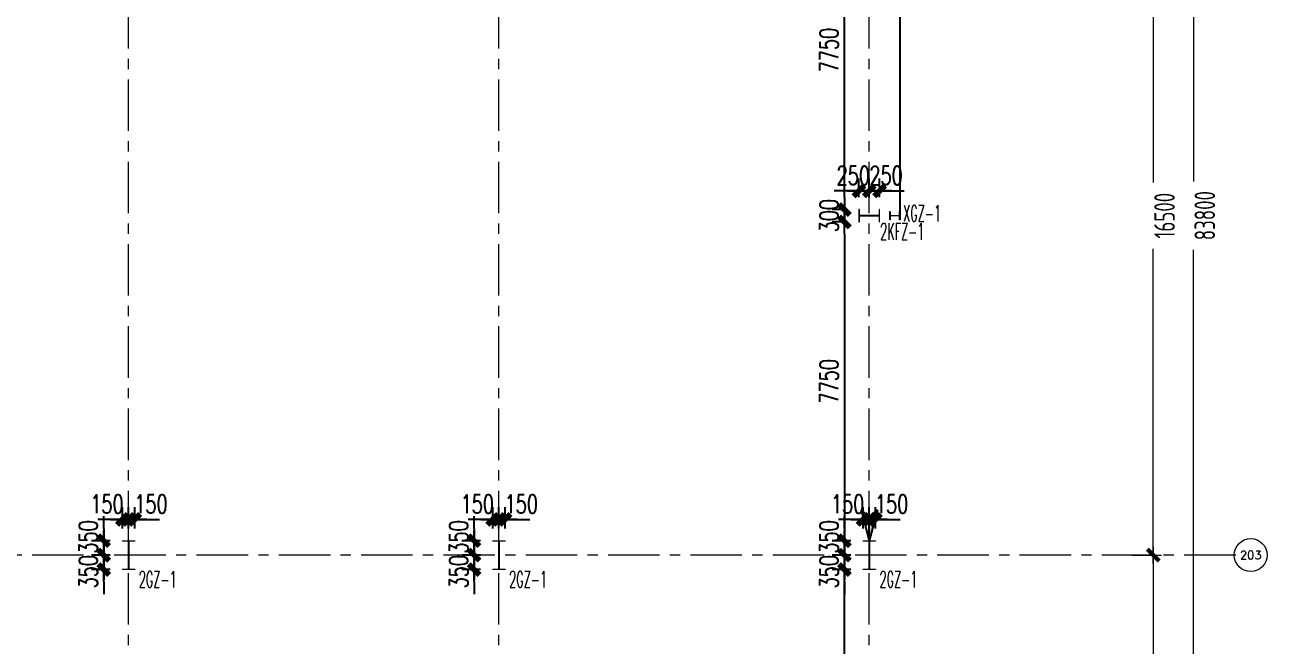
# Model space of a CAD drawing. Extents: x -1201378 to 2367219, y -619313 to 244905.
# Drawn here: x 195722 to 225911, y -33310 to -18210 of the extents above; entities that cross this region are included whole.
import ezdxf
from ezdxf.enums import TextEntityAlignment as Align

# ---------------------------------------------------------------- set-up
doc = ezdxf.new("R2010")
doc.units = 0
doc.header["$LTSCALE"] = 1000
doc.linetypes.add('CENTER', pattern=[2, 1.25, -0.25, 0.25, -0.25])
doc.linetypes.add('HIDDEN', pattern=[0.375, 0.25, -0.125])
doc.layers.get('0').update_dxf_attribs({"linetype": 'CONTINUOUS'})
doc.layers.get('Defpoints').update_dxf_attribs({"linetype": 'CONTINUOUS'})
for name, color, linetype, lineweight in [('S-axis', 111, 'CONTINUOUS', 0), ('S-col', 2, 'CONTINUOUS', 0), ('S-dote', 5, 'CENTER', 0)]:
    doc.layers.add(name, color=color, linetype=linetype, lineweight=lineweight)
for name, color, linetype in [('S-CJGC', 5, 'CONTINUOUS'), ('S-DIMZ', 115, 'CONTINUOUS'), ('S-SGJ', 21, 'CONTINUOUS'), ('S-SHAPE2', 165, 'HIDDEN')]:
    doc.layers.add(name, color=color, linetype=linetype)
doc.styles.add('_TCH_AXIS', font='COMPLEX', dxfattribs={"bigfont": 'GBCBIG'})
doc.styles.add('SS1', font='tj-romans1.shx', dxfattribs={"width": 0.7, "bigfont": 'tj-hztxt1.shx'})
doc.styles.add('TSSD_Dimension', font='tssdeng.shx', dxfattribs={"width": 0.7, "bigfont": 'hztxt.shx'})
doc.dimstyles.new('S-150-ARCHI', dxfattribs={"dimscale": 150, "dimtxt": 3, "dimasz": 2, "dimexe": 2, "dimexo": 2, "dimgap": 1, "dimtad": 1, "dimdec": 0, "dimzin": 0, "dimdsep": 46, "dimtxsty": 'SS1', "dimblk1": 'TT', "dimblk2": 'TT', "dimsah": 1, "dimcen": 1, "dimclrd": 256, "dimclre": 256, "dimclrt": 256, "dimadec": 0, "dimazin": 0, "dimtfac": 1, "dimtdec": 0, "dimtix": 1, "dimtmove": 2, "dimatfit": 0, "dimldrblk": 'TT', "dimfxl": 2, "dimtolj": 1, "dimtzin": 0, "dimarcsym": 0})
doc.dimstyles.new('TSSD_200_200', dxfattribs={"dimtxt": 500, "dimasz": 200, "dimexe": 200, "dimexo": 500, "dimgap": 200, "dimtad": 1, "dimdec": 0, "dimzin": 0, "dimdsep": 46, "dimtxsty": 'TSSD_Dimension', "dimblk": 'ARCHTICK', "dimcen": 0, "dimdle": 200, "dimclrt": 7, "dimadec": 0, "dimazin": 0, "dimtfac": 1, "dimtdec": 0, "dimtix": 1, "dimtmove": 2, "dimatfit": 3, "dimfxl": 1, "dimtolj": 1, "dimtzin": 0, "dimarcsym": 0})

# ---------------------------------------------------------------- blocks, each defined once
blk = doc.blocks.new('_ArchTick')
at = {"color": 0, "linetype": 'ByBlock', "const_width": 0.5}
blk.add_lwpolyline([(-0.71, -0.71), (0.71, 0.71)], dxfattribs=at)
blk = doc.blocks.new('*D88')
at = {"layer": 'Defpoints', "color": 0, "transparency": 16777216}
for p in [(-77874, -214598), (-77874, -231098), (-76858, -231098)]:
    blk.add_point(p, dxfattribs=at)
at = {"layer": 'S-axis', "color": 0, "lineweight": -2, "transparency": 16777216}
for p, q in [((-77374, -214598), (-76658, -214598)), ((-76858, -214398), (-76858, -222042)), ((-76858, -231298), (-76858, -223654)), ((-77374, -231098), (-76658, -231098))]:
    blk.add_line(p, q, dxfattribs=at)
at = {"layer": 'S-axis', "color": 0, "lineweight": -2, "transparency": 16777216, "xscale": 200, "yscale": 200, "zscale": 200}
for p, rotation in [((-76858, -214598), 90), ((-76858, -231098), 270)]:
    blk.add_blockref('_ArchTick', p, dxfattribs=dict(at, rotation=rotation))
at = {"layer": 'S-axis', "color": 7, "transparency": 16777216, "insert": (-76583, -222848), "char_height": 500, "attachment_point": 5, "rotation": 90, "style": 'TSSD_Dimension'}
blk.add_mtext('\\A1;16500', dxfattribs=at)
blk = doc.blocks.new('*D89')
at = {"layer": 'Defpoints', "color": 0, "transparency": 16777216}
for p in [(-77874, -231098), (-77874, -247598), (-76858, -247598)]:
    blk.add_point(p, dxfattribs=at)
at = {"layer": 'S-axis', "color": 0, "lineweight": -2, "transparency": 16777216}
for p, q in [((-76858, -230898), (-76858, -238542)), ((-77374, -231098), (-76658, -231098)), ((-76858, -247798), (-76858, -240154)), ((-77374, -247598), (-76658, -247598))]:
    blk.add_line(p, q, dxfattribs=at)
at = {"layer": 'S-axis', "color": 0, "lineweight": -2, "transparency": 16777216, "xscale": 200, "yscale": 200, "zscale": 200}
for p, rotation in [((-76858, -231098), 90), ((-76858, -247598), 270)]:
    blk.add_blockref('_ArchTick', p, dxfattribs=dict(at, rotation=rotation))
at = {"layer": 'S-axis', "color": 7, "transparency": 16777216, "insert": (-76583, -239348), "char_height": 500, "attachment_point": 5, "rotation": 90, "style": 'TSSD_Dimension'}
blk.add_mtext('\\A1;16500', dxfattribs=at)
blk = doc.blocks.new('*D113')
at = {"layer": 'Defpoints', "color": 0, "transparency": 16777216}
for p in [(-77774, -180948), (-77774, -264748), (-75879, -264748)]:
    blk.add_point(p, dxfattribs=at)
at = {"layer": 'S-axis', "color": 0, "lineweight": -2, "transparency": 16777216}
for p, q in [((-75879, -180748), (-75879, -222015)), ((-77274, -180948), (-75679, -180948)), ((-75879, -264948), (-75879, -223681)), ((-77274, -264748), (-75679, -264748))]:
    blk.add_line(p, q, dxfattribs=at)
at = {"layer": 'S-axis', "color": 0, "lineweight": -2, "transparency": 16777216, "xscale": 200, "yscale": 200, "zscale": 200}
for p, rotation in [((-75879, -180948), 90), ((-75879, -264748), 270)]:
    blk.add_blockref('_ArchTick', p, dxfattribs=dict(at, rotation=rotation))
at = {"layer": 'S-axis', "color": 7, "transparency": 16777216, "insert": (-75604, -222848), "char_height": 500, "attachment_point": 5, "rotation": 90, "style": 'TSSD_Dimension'}
blk.add_mtext('\\A1;83800', dxfattribs=at)
blk = doc.blocks.new('nt66')
at = {"layer": 'S-col'}
blk.add_lwpolyline([(-195790, 766820), (-195490, 766820), (-195490, 766808), (-195636, 766808), (-195636, 766132), (-195490, 766132), (-195490, 766120), (-195790, 766120), (-195790, 766132), (-195644, 766132), (-195644, 766808), (-195790, 766808)], close=True, dxfattribs=at)
blk = doc.blocks.new('33333')
for p in [(48786, -93400), (57786, -93400), (66786, -93400)]:
    blk.add_blockref('nt66', p)
blk = doc.blocks.new('TT')
blk.add_line((-0.97, 0), (0.97, 0))
at = {"const_width": 0.45}
blk.add_lwpolyline([(-0.44, -0.44), (0.44, 0.44)], dxfattribs=at)
blk = doc.blocks.new('*D4473')
at = {"layer": 'Defpoints', "color": 0, "transparency": 16777216}
for p in [(198242, -30230), (198242, -30748), (198392, -30748)]:
    blk.add_point(p, dxfattribs=at)
at = {"layer": 'S-DIMZ', "lineweight": -2, "transparency": 16777216}
for p, q in [((198242, -30448), (198242, -29930)), ((198392, -30448), (198392, -29930)), ((197942, -30230), (197642, -30230)), ((198392, -30230), (198242, -30230)), ((198692, -30230), (198992, -30230))]:
    blk.add_line(p, q, dxfattribs=at)
at = {"layer": 'S-DIMZ', "lineweight": -2, "transparency": 16777216, "xscale": 300, "yscale": 300, "zscale": 300}
blk.add_blockref('TT', (198242, -30230), dxfattribs=at)
at = {"layer": 'S-DIMZ', "lineweight": -2, "transparency": 16777216, "xscale": 300, "yscale": 300, "zscale": 300, "rotation": 180}
blk.add_blockref('TT', (198392, -30230), dxfattribs=at)
at = {"layer": 'S-DIMZ', "transparency": 16777216, "insert": (198785, -29855), "char_height": 450, "attachment_point": 5, "style": 'SS1'}
blk.add_mtext('\\A1;150', dxfattribs=at)
blk = doc.blocks.new('*D4474')
at = {"layer": 'Defpoints', "color": 0, "transparency": 16777216}
for p in [(198092, -30230), (198092, -30748), (198242, -30748)]:
    blk.add_point(p, dxfattribs=at)
at = {"layer": 'S-DIMZ', "lineweight": -2, "transparency": 16777216}
for p, q in [((198092, -30448), (198092, -29930)), ((198242, -30448), (198242, -29930)), ((197792, -30230), (197492, -30230)), ((198242, -30230), (198092, -30230)), ((198542, -30230), (198842, -30230))]:
    blk.add_line(p, q, dxfattribs=at)
at = {"layer": 'S-DIMZ', "lineweight": -2, "transparency": 16777216, "xscale": 300, "yscale": 300, "zscale": 300}
blk.add_blockref('TT', (198092, -30230), dxfattribs=at)
at = {"layer": 'S-DIMZ', "lineweight": -2, "transparency": 16777216, "xscale": 300, "yscale": 300, "zscale": 300, "rotation": 180}
blk.add_blockref('TT', (198242, -30230), dxfattribs=at)
at = {"layer": 'S-DIMZ', "transparency": 16777216, "insert": (197716, -29855), "char_height": 450, "attachment_point": 5, "style": 'SS1'}
blk.add_mtext('\\A1;150', dxfattribs=at)
blk = doc.blocks.new('*D4475')
at = {"layer": 'Defpoints', "color": 0, "transparency": 16777216}
for p in [(198092, -30748), (197638, -31098), (198092, -31098)]:
    blk.add_point(p, dxfattribs=at)
at = {"layer": 'S-DIMZ', "lineweight": -2, "transparency": 16777216}
for p, q in [((197638, -30448), (197638, -30148)), ((197792, -30748), (197338, -30748)), ((197638, -30748), (197638, -31098)), ((197792, -31098), (197338, -31098)), ((197638, -31398), (197638, -31698))]:
    blk.add_line(p, q, dxfattribs=at)
at = {"layer": 'S-DIMZ', "lineweight": -2, "transparency": 16777216, "xscale": 300, "yscale": 300, "zscale": 300}
for p, rotation in [((197638, -30748), 270), ((197638, -31098), 90)]:
    blk.add_blockref('TT', p, dxfattribs=dict(at, rotation=rotation))
at = {"layer": 'S-DIMZ', "transparency": 16777216, "insert": (197263, -30655), "char_height": 450, "attachment_point": 5, "rotation": 90, "style": 'SS1'}
blk.add_mtext('\\A1;350', dxfattribs=at)
blk = doc.blocks.new('*D4476')
at = {"layer": 'Defpoints', "color": 0, "transparency": 16777216}
for p in [(198092, -31098), (197638, -31448), (198092, -31448)]:
    blk.add_point(p, dxfattribs=at)
at = {"layer": 'S-DIMZ', "lineweight": -2, "transparency": 16777216}
for p, q in [((197638, -30798), (197638, -30498)), ((197792, -31098), (197338, -31098)), ((197638, -31098), (197638, -31448)), ((197792, -31448), (197338, -31448)), ((197638, -31748), (197638, -32048))]:
    blk.add_line(p, q, dxfattribs=at)
at = {"layer": 'S-DIMZ', "lineweight": -2, "transparency": 16777216, "xscale": 300, "yscale": 300, "zscale": 300}
for p, rotation in [((197638, -31098), 270), ((197638, -31448), 90)]:
    blk.add_blockref('TT', p, dxfattribs=dict(at, rotation=rotation))
at = {"layer": 'S-DIMZ', "transparency": 16777216, "insert": (197263, -31502), "char_height": 450, "attachment_point": 5, "rotation": 90, "style": 'SS1'}
blk.add_mtext('\\A1;350', dxfattribs=at)
blk = doc.blocks.new('*D4477')
at = {"layer": 'Defpoints', "color": 0, "transparency": 16777216}
for p in [(207242, -30230), (207242, -30748), (207392, -30748)]:
    blk.add_point(p, dxfattribs=at)
at = {"layer": 'S-DIMZ', "lineweight": -2, "transparency": 16777216}
for p, q in [((207242, -30448), (207242, -29930)), ((207392, -30448), (207392, -29930)), ((206942, -30230), (206642, -30230)), ((207392, -30230), (207242, -30230)), ((207692, -30230), (207992, -30230))]:
    blk.add_line(p, q, dxfattribs=at)
at = {"layer": 'S-DIMZ', "lineweight": -2, "transparency": 16777216, "xscale": 300, "yscale": 300, "zscale": 300}
blk.add_blockref('TT', (207242, -30230), dxfattribs=at)
at = {"layer": 'S-DIMZ', "lineweight": -2, "transparency": 16777216, "xscale": 300, "yscale": 300, "zscale": 300, "rotation": 180}
blk.add_blockref('TT', (207392, -30230), dxfattribs=at)
at = {"layer": 'S-DIMZ', "transparency": 16777216, "insert": (207785, -29855), "char_height": 450, "attachment_point": 5, "style": 'SS1'}
blk.add_mtext('\\A1;150', dxfattribs=at)
blk = doc.blocks.new('*D4478')
at = {"layer": 'Defpoints', "color": 0, "transparency": 16777216}
for p in [(207092, -30230), (207092, -30748), (207242, -30748)]:
    blk.add_point(p, dxfattribs=at)
at = {"layer": 'S-DIMZ', "lineweight": -2, "transparency": 16777216}
for p, q in [((207092, -30448), (207092, -29930)), ((207242, -30448), (207242, -29930)), ((206792, -30230), (206492, -30230)), ((207242, -30230), (207092, -30230)), ((207542, -30230), (207842, -30230))]:
    blk.add_line(p, q, dxfattribs=at)
at = {"layer": 'S-DIMZ', "lineweight": -2, "transparency": 16777216, "xscale": 300, "yscale": 300, "zscale": 300}
blk.add_blockref('TT', (207092, -30230), dxfattribs=at)
at = {"layer": 'S-DIMZ', "lineweight": -2, "transparency": 16777216, "xscale": 300, "yscale": 300, "zscale": 300, "rotation": 180}
blk.add_blockref('TT', (207242, -30230), dxfattribs=at)
at = {"layer": 'S-DIMZ', "transparency": 16777216, "insert": (206716, -29855), "char_height": 450, "attachment_point": 5, "style": 'SS1'}
blk.add_mtext('\\A1;150', dxfattribs=at)
blk = doc.blocks.new('*D4479')
at = {"layer": 'Defpoints', "color": 0, "transparency": 16777216}
for p in [(207092, -30748), (206638, -31098), (207092, -31098)]:
    blk.add_point(p, dxfattribs=at)
at = {"layer": 'S-DIMZ', "lineweight": -2, "transparency": 16777216}
for p, q in [((206638, -30448), (206638, -30148)), ((206792, -30748), (206338, -30748)), ((206638, -30748), (206638, -31098)), ((206792, -31098), (206338, -31098)), ((206638, -31398), (206638, -31698))]:
    blk.add_line(p, q, dxfattribs=at)
at = {"layer": 'S-DIMZ', "lineweight": -2, "transparency": 16777216, "xscale": 300, "yscale": 300, "zscale": 300}
for p, rotation in [((206638, -30748), 270), ((206638, -31098), 90)]:
    blk.add_blockref('TT', p, dxfattribs=dict(at, rotation=rotation))
at = {"layer": 'S-DIMZ', "transparency": 16777216, "insert": (206263, -30655), "char_height": 450, "attachment_point": 5, "rotation": 90, "style": 'SS1'}
blk.add_mtext('\\A1;350', dxfattribs=at)
blk = doc.blocks.new('*D4480')
at = {"layer": 'Defpoints', "color": 0, "transparency": 16777216}
for p in [(207092, -31098), (206638, -31448), (207092, -31448)]:
    blk.add_point(p, dxfattribs=at)
at = {"layer": 'S-DIMZ', "lineweight": -2, "transparency": 16777216}
for p, q in [((206638, -30798), (206638, -30498)), ((206792, -31098), (206338, -31098)), ((206638, -31098), (206638, -31448)), ((206792, -31448), (206338, -31448)), ((206638, -31748), (206638, -32048))]:
    blk.add_line(p, q, dxfattribs=at)
at = {"layer": 'S-DIMZ', "lineweight": -2, "transparency": 16777216, "xscale": 300, "yscale": 300, "zscale": 300}
for p, rotation in [((206638, -31098), 270), ((206638, -31448), 90)]:
    blk.add_blockref('TT', p, dxfattribs=dict(at, rotation=rotation))
at = {"layer": 'S-DIMZ', "transparency": 16777216, "insert": (206263, -31502), "char_height": 450, "attachment_point": 5, "rotation": 90, "style": 'SS1'}
blk.add_mtext('\\A1;350', dxfattribs=at)
blk = doc.blocks.new('*D4481')
at = {"layer": 'Defpoints', "color": 0, "transparency": 16777216}
for p in [(216242, -30230), (216242, -30748), (216392, -30748)]:
    blk.add_point(p, dxfattribs=at)
at = {"layer": 'S-DIMZ', "lineweight": -2, "transparency": 16777216}
for p, q in [((216242, -30448), (216242, -29930)), ((216392, -30448), (216392, -29930)), ((215942, -30230), (215642, -30230)), ((216392, -30230), (216242, -30230)), ((216692, -30230), (216992, -30230))]:
    blk.add_line(p, q, dxfattribs=at)
at = {"layer": 'S-DIMZ', "lineweight": -2, "transparency": 16777216, "xscale": 300, "yscale": 300, "zscale": 300}
blk.add_blockref('TT', (216242, -30230), dxfattribs=at)
at = {"layer": 'S-DIMZ', "lineweight": -2, "transparency": 16777216, "xscale": 300, "yscale": 300, "zscale": 300, "rotation": 180}
blk.add_blockref('TT', (216392, -30230), dxfattribs=at)
at = {"layer": 'S-DIMZ', "transparency": 16777216, "insert": (216785, -29855), "char_height": 450, "attachment_point": 5, "style": 'SS1'}
blk.add_mtext('\\A1;150', dxfattribs=at)
blk = doc.blocks.new('*D4482')
at = {"layer": 'Defpoints', "color": 0, "transparency": 16777216}
for p in [(216092, -30230), (216092, -30748), (216242, -30748)]:
    blk.add_point(p, dxfattribs=at)
at = {"layer": 'S-DIMZ', "lineweight": -2, "transparency": 16777216}
for p, q in [((216092, -30448), (216092, -29930)), ((216242, -30448), (216242, -29930)), ((215792, -30230), (215492, -30230)), ((216242, -30230), (216092, -30230)), ((216542, -30230), (216842, -30230))]:
    blk.add_line(p, q, dxfattribs=at)
at = {"layer": 'S-DIMZ', "lineweight": -2, "transparency": 16777216, "xscale": 300, "yscale": 300, "zscale": 300}
blk.add_blockref('TT', (216092, -30230), dxfattribs=at)
at = {"layer": 'S-DIMZ', "lineweight": -2, "transparency": 16777216, "xscale": 300, "yscale": 300, "zscale": 300, "rotation": 180}
blk.add_blockref('TT', (216242, -30230), dxfattribs=at)
at = {"layer": 'S-DIMZ', "transparency": 16777216, "insert": (215716, -29855), "char_height": 450, "attachment_point": 5, "style": 'SS1'}
blk.add_mtext('\\A1;150', dxfattribs=at)
blk = doc.blocks.new('*D4483')
at = {"layer": 'Defpoints', "color": 0, "transparency": 16777216}
for p in [(216092, -30748), (215638, -31098), (216092, -31098)]:
    blk.add_point(p, dxfattribs=at)
at = {"layer": 'S-DIMZ', "lineweight": -2, "transparency": 16777216}
for p, q in [((215638, -30448), (215638, -30148)), ((215792, -30748), (215338, -30748)), ((215638, -30748), (215638, -31098)), ((215792, -31098), (215338, -31098)), ((215638, -31398), (215638, -31698))]:
    blk.add_line(p, q, dxfattribs=at)
at = {"layer": 'S-DIMZ', "lineweight": -2, "transparency": 16777216, "xscale": 300, "yscale": 300, "zscale": 300}
for p, rotation in [((215638, -30748), 270), ((215638, -31098), 90)]:
    blk.add_blockref('TT', p, dxfattribs=dict(at, rotation=rotation))
at = {"layer": 'S-DIMZ', "transparency": 16777216, "insert": (215263, -30655), "char_height": 450, "attachment_point": 5, "rotation": 90, "style": 'SS1'}
blk.add_mtext('\\A1;350', dxfattribs=at)
blk = doc.blocks.new('*D4484')
at = {"layer": 'Defpoints', "color": 0, "transparency": 16777216}
for p in [(216092, -31098), (215638, -31448), (216092, -31448)]:
    blk.add_point(p, dxfattribs=at)
at = {"layer": 'S-DIMZ', "lineweight": -2, "transparency": 16777216}
for p, q in [((215638, -30798), (215638, -30498)), ((215792, -31098), (215338, -31098)), ((215638, -31098), (215638, -31448)), ((215792, -31448), (215338, -31448)), ((215638, -31748), (215638, -32048))]:
    blk.add_line(p, q, dxfattribs=at)
at = {"layer": 'S-DIMZ', "lineweight": -2, "transparency": 16777216, "xscale": 300, "yscale": 300, "zscale": 300}
for p, rotation in [((215638, -31098), 270), ((215638, -31448), 90)]:
    blk.add_blockref('TT', p, dxfattribs=dict(at, rotation=rotation))
at = {"layer": 'S-DIMZ', "transparency": 16777216, "insert": (215263, -31502), "char_height": 450, "attachment_point": 5, "rotation": 90, "style": 'SS1'}
blk.add_mtext('\\A1;350', dxfattribs=at)
blk = doc.blocks.new('*D4749')
at = {"layer": 'Defpoints', "color": 0, "transparency": 16777216}
for p in [(215638, -31448), (216092, -31448), (215992, -39198)]:
    blk.add_point(p, dxfattribs=at)
at = {"layer": 'S-DIMZ', "lineweight": -2, "transparency": 16777216}
for p, q in [((215792, -31448), (215338, -31448)), ((215638, -38898), (215638, -31748)), ((215692, -39198), (215338, -39198))]:
    blk.add_line(p, q, dxfattribs=at)
at = {"layer": 'S-DIMZ', "lineweight": -2, "transparency": 16777216, "xscale": 300, "yscale": 300, "zscale": 300}
for p, rotation in [((215638, -31448), 90), ((215638, -39198), 270)]:
    blk.add_blockref('TT', p, dxfattribs=dict(at, rotation=rotation))
at = {"layer": 'S-DIMZ', "transparency": 16777216, "insert": (215263, -35323), "char_height": 450, "attachment_point": 5, "rotation": 90, "style": 'SS1'}
blk.add_mtext('\\A1;7750', dxfattribs=at)
blk = doc.blocks.new('*D4750')
at = {"layer": 'Defpoints', "color": 0, "transparency": 16777216}
for p in [(216242, -22245), (215992, -22698), (216242, -22698)]:
    blk.add_point(p, dxfattribs=at)
at = {"layer": 'S-DIMZ', "lineweight": -2, "transparency": 16777216}
for p, q in [((215992, -22398), (215992, -21945)), ((216242, -22398), (216242, -21945)), ((215692, -22245), (215392, -22245)), ((215992, -22245), (216242, -22245)), ((216542, -22245), (216842, -22245))]:
    blk.add_line(p, q, dxfattribs=at)
at = {"layer": 'S-DIMZ', "lineweight": -2, "transparency": 16777216, "xscale": 300, "yscale": 300, "zscale": 300}
blk.add_blockref('TT', (215992, -22245), dxfattribs=at)
at = {"layer": 'S-DIMZ', "lineweight": -2, "transparency": 16777216, "xscale": 300, "yscale": 300, "zscale": 300, "rotation": 180}
blk.add_blockref('TT', (216242, -22245), dxfattribs=at)
at = {"layer": 'S-DIMZ', "transparency": 16777216, "insert": (215853, -21870), "char_height": 450, "attachment_point": 5, "style": 'SS1'}
blk.add_mtext('\\A1;250', dxfattribs=at)
blk = doc.blocks.new('*D4751')
at = {"layer": 'Defpoints', "color": 0, "transparency": 16777216}
for p in [(216492, -22245), (216242, -22698), (216492, -22698)]:
    blk.add_point(p, dxfattribs=at)
at = {"layer": 'S-DIMZ', "lineweight": -2, "transparency": 16777216}
for p, q in [((216242, -22398), (216242, -21945)), ((216492, -22398), (216492, -21945)), ((215942, -22245), (215642, -22245)), ((216242, -22245), (216492, -22245)), ((216792, -22245), (217092, -22245))]:
    blk.add_line(p, q, dxfattribs=at)
at = {"layer": 'S-DIMZ', "lineweight": -2, "transparency": 16777216, "xscale": 300, "yscale": 300, "zscale": 300}
blk.add_blockref('TT', (216242, -22245), dxfattribs=at)
at = {"layer": 'S-DIMZ', "lineweight": -2, "transparency": 16777216, "xscale": 300, "yscale": 300, "zscale": 300, "rotation": 180}
blk.add_blockref('TT', (216492, -22245), dxfattribs=at)
at = {"layer": 'S-DIMZ', "transparency": 16777216, "insert": (216650, -21870), "char_height": 450, "attachment_point": 5, "style": 'SS1'}
blk.add_mtext('\\A1;250', dxfattribs=at)
blk = doc.blocks.new('*D4752')
at = {"layer": 'Defpoints', "color": 0, "transparency": 16777216}
for p in [(215992, -22998), (215638, -30748), (216092, -30748)]:
    blk.add_point(p, dxfattribs=at)
at = {"layer": 'S-DIMZ', "lineweight": -2, "transparency": 16777216}
for p, q in [((215692, -22998), (215338, -22998)), ((215638, -23298), (215638, -30448)), ((215792, -30748), (215338, -30748))]:
    blk.add_line(p, q, dxfattribs=at)
at = {"layer": 'S-DIMZ', "lineweight": -2, "transparency": 16777216, "xscale": 300, "yscale": 300, "zscale": 300}
for p, rotation in [((215638, -22998), 90), ((215638, -30748), 270)]:
    blk.add_blockref('TT', p, dxfattribs=dict(at, rotation=rotation))
at = {"layer": 'S-DIMZ', "transparency": 16777216, "insert": (215263, -26873), "char_height": 450, "attachment_point": 5, "rotation": 90, "style": 'SS1'}
blk.add_mtext('\\A1;7750', dxfattribs=at)
blk = doc.blocks.new('*D4753')
at = {"layer": 'Defpoints', "color": 0, "transparency": 16777216}
for p in [(215638, -22698), (215992, -22698), (215992, -22998)]:
    blk.add_point(p, dxfattribs=at)
at = {"layer": 'S-DIMZ', "lineweight": -2, "transparency": 16777216}
for p, q in [((215638, -22398), (215638, -22098)), ((215692, -22698), (215338, -22698)), ((215638, -22998), (215638, -22698)), ((215692, -22998), (215338, -22998)), ((215638, -23298), (215638, -23598))]:
    blk.add_line(p, q, dxfattribs=at)
at = {"layer": 'S-DIMZ', "lineweight": -2, "transparency": 16777216, "xscale": 300, "yscale": 300, "zscale": 300}
for p, rotation in [((215638, -22698), 270), ((215638, -22998), 90)]:
    blk.add_blockref('TT', p, dxfattribs=dict(at, rotation=rotation))
at = {"layer": 'S-DIMZ', "transparency": 16777216, "insert": (215263, -22848), "char_height": 450, "attachment_point": 5, "rotation": 90, "style": 'SS1'}
blk.add_mtext('\\A1;300', dxfattribs=at)
blk = doc.blocks.new('*D4754')
at = {"layer": 'Defpoints', "color": 0, "transparency": 16777216}
for p in [(215638, -14948), (216092, -14948), (215992, -22698)]:
    blk.add_point(p, dxfattribs=at)
at = {"layer": 'S-DIMZ', "lineweight": -2, "transparency": 16777216}
for p, q in [((215792, -14948), (215338, -14948)), ((215638, -22398), (215638, -15248)), ((215692, -22698), (215338, -22698))]:
    blk.add_line(p, q, dxfattribs=at)
at = {"layer": 'S-DIMZ', "lineweight": -2, "transparency": 16777216, "xscale": 300, "yscale": 300, "zscale": 300}
for p, rotation in [((215638, -14948), 90), ((215638, -22698), 270)]:
    blk.add_blockref('TT', p, dxfattribs=dict(at, rotation=rotation))
at = {"layer": 'S-DIMZ', "transparency": 16777216, "insert": (215263, -18823), "char_height": 450, "attachment_point": 5, "rotation": 90, "style": 'SS1'}
blk.add_mtext('\\A1;7750', dxfattribs=at)
blk = doc.blocks.new('S-CJGC')
at = {"layer": 'S-CJGC'}
for p, q in [((-131, -119), (0, 381)), ((131, -119), (0, 381)), ((0, 381), (0, 0)), ((0, 0), (-131, -119)), ((0, 0), (131, -119))]:
    blk.add_line(p, q, dxfattribs=at)
blk.add_solid([(131, -119), (0, 0), (0, 381)], dxfattribs=at)
blk = doc.blocks.new('2#轴网')
at = {"layer": 'S-axis'}
blk.add_circle((-74489.2, -231097), 400, dxfattribs=at)
at = {"layer": 'S-dote'}
for p, q in [((-101758.5, -270787), (-101758.5, -175298.2)), ((-92758.5, -270787), (-92758.5, -175298.2)), ((-83758.5, -270787), (-83758.5, -175298.2)), ((-74854.3, -231098.2), (-251154.3, -231098.2))]:
    blk.add_line(p, q, dxfattribs=at)
at = {"layer": 'S-axis', "style": '_TCH_AXIS'}
blk.add_text('203', height=202.97, dxfattribs=at).set_placement((-74750.1, -231198.5), (-74228.2, -231198.5), align=Align.FIT)
at = {"layer": 'S-axis'}
for base, p1, p2, picture, middle in [((-75878.8, -264748.2), (-77774.3, -180948.2), (-77774.3, -264748.2), '*D113', (-75603.8, -222848.2)), ((-76858.5, -231098.2), (-77874.3, -214598.2), (-77874.3, -231098.2), '*D88', (-76583.5, -222848.2)), ((-76858.5, -247598.2), (-77874.3, -231098.2), (-77874.3, -247598.2), '*D89', (-76583.5, -239348.2))]:
    dim = blk.add_linear_dim(base=base, p1=p1, p2=p2, angle=270, dimstyle='TSSD_200_200', dxfattribs=at)
    dim.commit()
    dim.dimension.update_dxf_attribs({"geometry": picture, "text_midpoint": middle, "dimtype": 161})

msp = doc.modelspace()

# ---------------------------------------------------------------- linework, layer by layer
at = {"layer": 'S-col'}
for points in [[(216491.5, -22998.2), (216491.5, -22698.2), (216479.5, -22698.2), (216479.5, -22844.2), (216003.5, -22844.2), (216003.5, -22698.2), (215991.5, -22698.2), (215991.5, -22998.2), (216003.5, -22998.2), (216003.5, -22852.2), (216479.5, -22852.2), (216479.5, -22998.2)], [(216991.5, -22748.2), (216991.5, -22948.2), (216979.5, -22948.2), (216979.5, -22852.2), (216753.5, -22852.2), (216753.5, -22948.2), (216741.5, -22948.2), (216741.5, -22748.2), (216753.5, -22748.2), (216753.5, -22844.2), (216979.5, -22844.2), (216979.5, -22748.2)]]:
    msp.add_lwpolyline(points, close=True, dxfattribs=at)
at = {"layer": 'S-SHAPE2', "ltscale": 2, "const_width": 50}
msp.add_lwpolyline([(216991.5, -22848.2), (216991.5, -6348.2)], dxfattribs=at)

# ---------------------------------------------------------------- block references
at = {"layer": 'S-axis'}
msp.add_blockref('2#轴网', (300000, 200000), dxfattribs=at)
at = {"layer": 'S-CJGC', "xscale": -1.5, "yscale": 1.5, "zscale": 1.5, "rotation": 180}
msp.add_blockref('S-CJGC', (216241.5, -30176.5), dxfattribs=at)
at = {"layer": 'S-col'}
msp.add_blockref('33333', (345095.7, -704168.2), dxfattribs=at)

# ---------------------------------------------------------------- texts
at = {"layer": 'S-SGJ', "style": 'SS1', "width": 0.5}
for s, p in [('XGZ-1', (217067, -22790.6)), ('2KFZ-1', (216507.9, -23233.1)), ('2GZ-1', (198492.2, -31687.1)), ('2GZ-1', (207492.2, -31687.1)), ('2GZ-1', (216492.2, -31687.1))]:
    msp.add_text(s, height=400, dxfattribs=at).set_placement(p, align=Align.MIDDLE_LEFT)

# ---------------------------------------------------------------- dimensions: what is measured, and where the dimension line sits
at = {"layer": 'S-DIMZ'}
for base, p1, p2, picture, middle in [((215638.4, -14948.2), (215991.5, -22698.2), (216091.5, -14948.2), '*D4754', (215263.4, -18823.2)), ((215638.4, -22698.2), (215991.5, -22998.2), (215991.5, -22698.2), '*D4753', (215263.4, -22848.2)), ((215638.4, -30748.2), (215991.5, -22998.2), (216091.5, -30748.2), '*D4752', (215263.4, -26873.2)), ((215638.4, -31448.2), (215991.5, -39198.2), (216091.5, -31448.2), '*D4749', (215263.4, -35323.2))]:
    dim = msp.add_linear_dim(base=base, p1=p1, p2=p2, angle=90, dimstyle='S-150-ARCHI', dxfattribs=at)
    dim.commit()
    dim.dimension.update_dxf_attribs({"geometry": picture, "text_midpoint": middle})
for base, p1, p2, angle, picture, middle in [((216241.5, -22245), (215991.5, -22698.2), (216241.5, -22698.2), 180, '*D4750', (215852.7, -21870)), ((216491.5, -22245), (216241.5, -22698.2), (216491.5, -22698.2), 180, '*D4751', (216649.6, -21870)), ((197638.4, -31098.2), (198091.5, -30748.2), (198091.5, -31098.2), 90, '*D4475', (197263.4, -30655.2)), ((206638.4, -31098.2), (207091.5, -30748.2), (207091.5, -31098.2), 90, '*D4479', (206263.4, -30655.2)), ((215638.4, -31098.2), (216091.5, -30748.2), (216091.5, -31098.2), 90, '*D4483', (215263.4, -30655.2)), ((197638.4, -31448.2), (198091.5, -31098.2), (198091.5, -31448.2), 90, '*D4476', (197263.4, -31502.1)), ((206638.4, -31448.2), (207091.5, -31098.2), (207091.5, -31448.2), 90, '*D4480', (206263.4, -31502.1)), ((215638.4, -31448.2), (216091.5, -31098.2), (216091.5, -31448.2), 90, '*D4484', (215263.4, -31502.1))]:
    dim = msp.add_linear_dim(base=base, p1=p1, p2=p2, angle=angle, dimstyle='S-150-ARCHI', dxfattribs=at)
    dim.commit()
    dim.dimension.update_dxf_attribs({"geometry": picture, "text_midpoint": middle, "dimtype": 160})
for base, p1, p2, picture, middle in [((198091.5, -30230.4), (198241.5, -30748.2), (198091.5, -30748.2), '*D4474', (197716, -29855.4)), ((198241.5, -30230.4), (198391.5, -30748.2), (198241.5, -30748.2), '*D4473', (198784.5, -29855.4)), ((207091.5, -30230.4), (207241.5, -30748.2), (207091.5, -30748.2), '*D4478', (206716, -29855.4)), ((207241.5, -30230.4), (207391.5, -30748.2), (207241.5, -30748.2), '*D4477', (207784.5, -29855.4)), ((216091.5, -30230.4), (216241.5, -30748.2), (216091.5, -30748.2), '*D4482', (215716, -29855.4)), ((216241.5, -30230.4), (216391.5, -30748.2), (216241.5, -30748.2), '*D4481', (216784.5, -29855.4))]:
    dim = msp.add_linear_dim(base=base, p1=p1, p2=p2, dimstyle='S-150-ARCHI', dxfattribs=at)
    dim.commit()
    dim.dimension.update_dxf_attribs({"geometry": picture, "text_midpoint": middle, "dimtype": 160})

doc.saveas('drawing.dxf')
